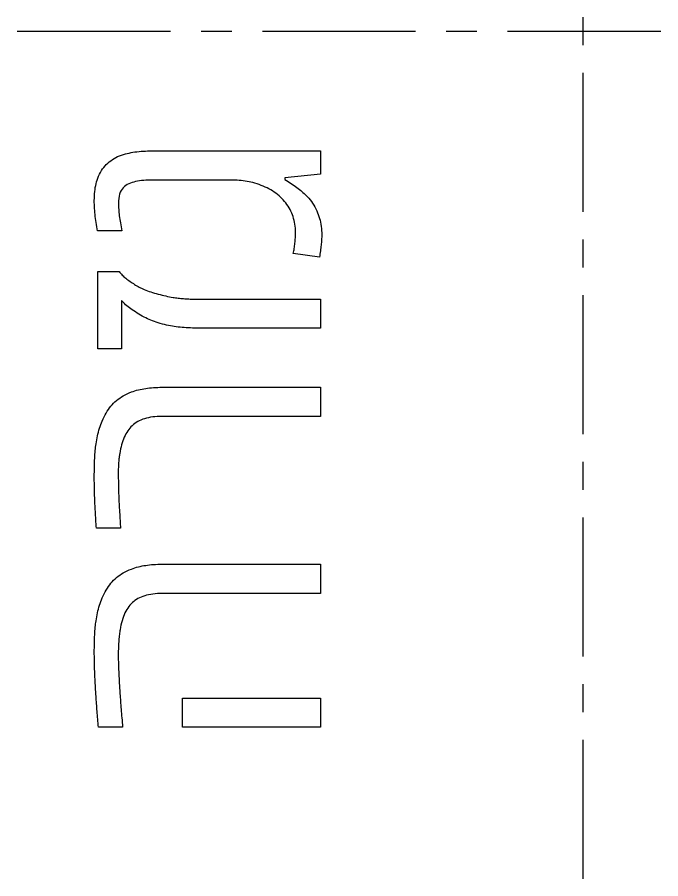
# Model space of a CAD drawing. Extents: x 18 to 189, y 50 to 250.
# Drawn here: x 71.8 to 129.6, y 124 to 201.5 of the extents above; entities that cross this region are included whole.
import ezdxf

# ---------------------------------------------------------------- set-up
doc = ezdxf.new("R2010")
doc.units = 0
doc.layers.add('FOLD', color=1, linetype='CONTINUOUS')
doc.layers.add('TEXT', color=5, linetype='CONTINUOUS')

msp = doc.modelspace()

# ---------------------------------------------------------------- linework, layer by layer
at = {"layer": 'FOLD'}
for points in [[(122.6212, 201.5418), (122.6212, 199.0406)], [(71.764, 200.2861), (85.5403, 200.2861)], [(88.2955, 200.2861), (91.0507, 200.2861)], [(93.8059, 200.2861), (107.5822, 200.2861)], [(110.3374, 200.2861), (113.0926, 200.2861)], [(115.8478, 200.2861), (129.6241, 200.2861)], [(122.6212, 196.5394), (122.6212, 184.0342)], [(122.6212, 181.533), (122.6212, 179.0318)], [(122.6212, 176.5306), (122.6212, 164.0253)], [(122.6212, 161.5241), (122.6212, 159.0229)], [(122.6212, 156.5217), (122.6212, 144.0165)], [(122.6212, 141.5153), (122.6212, 139.0141)], [(122.6212, 136.5129), (122.6212, 124.0076)]]:
    msp.add_lwpolyline(points, dxfattribs=at)
at = {"layer": 'TEXT'}
for points in [[(99.1418, 181.9561), (99.141, 181.8501), (99.1384, 181.7414), (99.1342, 181.6301), (99.1282, 181.5162), (99.1206, 181.3995), (99.1113, 181.2803), (99.1004, 181.1584), (99.0879, 181.0339), (99.0735, 180.9065), (99.058, 180.7765), (99.0414, 180.6438), (99.0235, 180.5085), (99.0045, 180.3705), (98.9843, 180.2298), (98.963, 180.0866), (98.9404, 179.9407), (96.5839, 180.2818), (96.6065, 180.3945), (96.628, 180.5079), (96.6482, 180.6221), (96.6672, 180.7371), (96.6851, 180.8528), (96.7017, 180.9692), (96.7171, 181.0864), (96.7313, 181.2043), (96.7441, 181.3231), (96.7551, 181.4431), (96.7644, 181.5643), (96.7719, 181.6868), (96.7778, 181.8104), (96.782, 181.9353), (96.7845, 182.0613), (96.7853, 182.1886), (96.7819, 182.3734), (96.7715, 182.5556), (96.7543, 182.7352), (96.7303, 182.9123), (96.6993, 183.0867), (96.6615, 183.2587), (96.6168, 183.428), (96.5653, 183.5948), (96.5068, 183.759), (96.4415, 183.9206), (96.3693, 184.0797), (96.2902, 184.2362), (96.2043, 184.3902), (96.1119, 184.5406), (96.0138, 184.6866), (95.9099, 184.8282), (95.8002, 184.9654), (95.6847, 185.0982), (95.5635, 185.2266), (95.4365, 185.3507), (95.3037, 185.4703), (95.1651, 185.5855), (95.0207, 185.6964), (94.8706, 185.8028), (94.7146, 185.9048), (94.5529, 186.0024), (94.3922, 186.0932), (94.2269, 186.1793), (94.0569, 186.2608), (93.8824, 186.3377), (93.7032, 186.4101), (93.5195, 186.4778), (93.3311, 186.541), (93.1382, 186.5996), (92.9407, 186.6537), (92.7758, 186.694), (92.6078, 186.7305), (92.4366, 186.7631), (92.2624, 186.7919), (92.0851, 186.8169), (91.9046, 186.8381), (91.7211, 186.8554), (91.5345, 186.8688), (91.3449, 186.8784), (91.1521, 186.8842), (90.9563, 186.8861), (83.7628, 186.8861), (83.547, 186.8833), (83.3384, 186.8749), (83.1371, 186.8609), (82.9432, 186.8413), (82.7565, 186.8161), (82.5771, 186.7853), (82.4051, 186.7489), (82.2403, 186.7069), (82.0829, 186.6593), (81.9328, 186.6061), (81.7901, 186.5473), (81.6546, 186.4829), (81.5174, 186.4024), (81.3933, 186.3076), (81.2822, 186.1984), (81.1841, 186.0749), (81.0991, 185.937), (81.0272, 185.7848), (80.9684, 185.6183), (80.9226, 185.4374), (80.8899, 185.2422), (80.8703, 185.0326), (80.8637, 184.8086), (80.8649, 184.672), (80.8686, 184.5334), (80.8747, 184.3929), (80.8832, 184.2505), (80.8941, 184.1062), (80.9075, 183.9599), (80.9232, 183.8116), (80.9413, 183.6614), (80.9621, 183.5084), (80.9852, 183.3514), (81.0107, 183.1905), (81.0385, 183.0258), (81.0688, 182.8572), (81.1014, 182.6847), (81.1364, 182.5084), (81.1738, 182.3283), (78.988, 182.3283), (78.9501, 182.5101), (78.9148, 182.692), (78.882, 182.8739), (78.8519, 183.0558), (78.8245, 183.2377), (78.7996, 183.4196), (78.7773, 183.6015), (78.7577, 183.7834), (78.7406, 183.9653), (78.7262, 184.1472), (78.7144, 184.3291), (78.7052, 184.511), (78.6987, 184.6929), (78.6947, 184.8747), (78.6934, 185.0566), (78.6959, 185.2646), (78.7034, 185.4668), (78.7158, 185.6634), (78.7332, 185.8542), (78.7555, 186.0392), (78.7828, 186.2185), (78.8151, 186.3921), (78.8522, 186.56), (78.8944, 186.722), (78.9414, 186.8784), (79.0069, 187.0662), (79.0791, 187.2461), (79.1581, 187.4179), (79.2439, 187.5818), (79.3364, 187.7377), (79.4357, 187.8856), (79.5419, 188.0254), (79.6548, 188.1572), (79.7737, 188.2862), (79.8993, 188.4083), (80.0316, 188.5235), (80.1705, 188.6318), (80.3161, 188.7331), (80.4683, 188.8275), (80.6271, 188.9151), (80.7926, 188.9957), (80.9648, 189.0694), (81.1436, 189.1362), (81.329, 189.1961), (81.4905, 189.2419), (81.6553, 189.2841), (81.8233, 189.3226), (81.9947, 189.3574), (82.1694, 189.3886), (82.3474, 189.4162), (82.5286, 189.44), (82.7132, 189.4603), (82.9011, 189.4768), (83.0923, 189.4897), (83.2868, 189.4989), (83.4845, 189.5044), (83.6856, 189.5062), (99.0177, 189.5062), (99.0177, 187.4132), (95.8243, 187.0876), (95.8243, 186.9327), (95.9702, 186.8469), (96.1131, 186.7601), (96.2531, 186.6724), (96.3902, 186.5837), (96.5243, 186.4941), (96.6556, 186.4035), (96.784, 186.3119), (96.9095, 186.2194), (97.0306, 186.1271), (97.1459, 186.0363), (97.2554, 185.9469), (97.3591, 185.859), (97.4569, 185.7726), (97.5489, 185.6876), (97.6351, 185.604), (97.7156, 185.522), (97.849, 185.3861), (97.9761, 185.2455), (98.0971, 185.1001), (98.2118, 184.95), (98.3203, 184.795), (98.4225, 184.6353), (98.5186, 184.4707), (98.6085, 184.3014), (98.6922, 184.1272), (98.7697, 183.9482), (98.8342, 183.7818), (98.8927, 183.6125), (98.9449, 183.4403), (98.9911, 183.2651), (99.0311, 183.0869), (99.0649, 182.9058), (99.0926, 182.7218), (99.1141, 182.5348), (99.1295, 182.3448), (99.1388, 182.1519)], [(99.0177, 173.5727), (87.7161, 173.5727), (87.5264, 173.574), (87.3382, 173.578), (87.1516, 173.5847), (86.9664, 173.5941), (86.7827, 173.6062), (86.6006, 173.621), (86.4199, 173.6384), (86.2407, 173.6586), (86.0631, 173.6814), (85.8869, 173.707), (85.7122, 173.7352), (85.5391, 173.7662), (85.3674, 173.7998), (85.1972, 173.8362), (85.0019, 173.8813), (84.8115, 173.9291), (84.6259, 173.9794), (84.4451, 174.0323), (84.2692, 174.0878), (84.0982, 174.146), (83.932, 174.2067), (83.7706, 174.27), (83.6141, 174.3359), (83.4625, 174.4044), (83.3157, 174.4755), (83.1737, 174.5492), (83.0059, 174.6422), (82.8433, 174.7352), (82.6861, 174.8282), (82.5343, 174.9212), (82.3877, 175.0142), (82.2466, 175.1073), (82.1107, 175.2004), (81.9803, 175.2935), (81.855, 175.3867), (81.7351, 175.4805), (81.6205, 175.5746), (81.5112, 175.6693), (81.4073, 175.7645), (81.3087, 175.8602), (81.2155, 175.9563), (81.1276, 176.053), (81.1276, 171.6966), (79.0035, 171.6966), (79.0035, 178.6576), (80.9258, 178.6576), (80.9895, 178.5767), (81.0567, 178.4971), (81.1271, 178.4187), (81.201, 178.3415), (81.2783, 178.2655), (81.359, 178.1908), (81.443, 178.1174), (81.5305, 178.0452), (81.6207, 177.9739), (81.7128, 177.9036), (81.8068, 177.8343), (81.9027, 177.766), (82.0005, 177.6987), (82.1002, 177.6323), (82.2019, 177.567), (82.3055, 177.5026), (82.4107, 177.4394), (82.5168, 177.378), (82.6239, 177.3182), (82.7319, 177.2602), (82.841, 177.2039), (82.9509, 177.1492), (83.0619, 177.0963), (83.1737, 177.0451), (83.3189, 176.9841), (83.4678, 176.9253), (83.6204, 176.8688), (83.7766, 176.8144), (83.9364, 176.7622), (84.0998, 176.7122), (84.2668, 176.6645), (84.4374, 176.6189), (84.6093, 176.5753), (84.7799, 176.5339), (84.9494, 176.4947), (85.1176, 176.4578), (85.2846, 176.423), (85.4504, 176.3905), (85.6149, 176.3602), (85.7783, 176.3321), (85.8876, 176.3133), (85.9987, 176.2956), (86.1115, 176.2793), (86.226, 176.2641), (86.3422, 176.2502), (86.4601, 176.2374), (86.5796, 176.2259), (86.7008, 176.2157), (86.8235, 176.2066), (86.9474, 176.1987), (87.0726, 176.1921), (87.1989, 176.1866), (87.3264, 176.1824), (87.4551, 176.1793), (87.585, 176.1775), (87.7161, 176.1769), (99.0177, 176.1769)], [(99.0177, 165.62), (84.8018, 165.62), (84.5769, 165.6167), (84.3594, 165.6069), (84.1494, 165.5906), (83.9469, 165.5677), (83.7517, 165.5382), (83.564, 165.5023), (83.3838, 165.4598), (83.211, 165.4107), (83.0456, 165.3551), (82.8877, 165.293), (82.7372, 165.2243), (82.5942, 165.1491), (82.4586, 165.0674), (82.3305, 164.9791), (82.2099, 164.8842), (82.0967, 164.7829), (81.9897, 164.675), (81.8877, 164.5607), (81.7907, 164.44), (81.6988, 164.3129), (81.6118, 164.1793), (81.53, 164.0394), (81.4531, 163.893), (81.3813, 163.7402), (81.3145, 163.5809), (81.2527, 163.4153), (81.196, 163.2432), (81.1443, 163.0647), (81.0977, 162.8798), (81.056, 162.6885), (81.0195, 162.4908), (80.9879, 162.2866), (80.9693, 162.1925), (80.9522, 162.0962), (80.9365, 161.9978), (80.9222, 161.8971), (80.9093, 161.7943), (80.8979, 161.6893), (80.8879, 161.5821), (80.8792, 161.4727), (80.8721, 161.3614), (80.8658, 161.2484), (80.8605, 161.1338), (80.8562, 161.0174), (80.8529, 160.8993), (80.8505, 160.7796), (80.849, 160.6582), (80.8486, 160.5351), (80.8489, 160.3792), (80.85, 160.2142), (80.8518, 160.0401), (80.8544, 159.8567), (80.8576, 159.6641), (80.8616, 159.4623), (80.8664, 159.2513), (80.8718, 159.0312), (80.8768, 158.851), (80.8824, 158.6703), (80.8886, 158.4889), (80.8954, 158.3069), (80.9028, 158.1242), (80.9109, 157.9409), (80.9196, 157.7571), (80.9289, 157.5725), (80.9389, 157.3874), (80.9494, 157.2017), (80.9614, 156.9977), (80.9731, 156.7991), (80.9846, 156.6058), (80.996, 156.4178), (81.0071, 156.2352), (81.0181, 156.0579), (81.0289, 155.886), (81.0395, 155.7195), (81.05, 155.5584), (78.8793, 155.5584), (78.8664, 155.7544), (78.8538, 155.948), (78.8418, 156.1391), (78.8302, 156.328), (78.819, 156.5144), (78.8084, 156.6984), (78.7982, 156.8801), (78.7884, 157.0594), (78.7792, 157.2363), (78.7704, 157.4109), (78.7621, 157.583), (78.7543, 157.7529), (78.7469, 157.9203), (78.74, 158.0854), (78.7319, 158.2923), (78.7246, 158.4959), (78.7181, 158.6962), (78.7123, 158.8931), (78.7073, 159.0867), (78.7031, 159.277), (78.6996, 159.464), (78.6969, 159.6476), (78.695, 159.8279), (78.6938, 160.0048), (78.6934, 160.1784), (78.694, 160.4079), (78.6959, 160.6315), (78.6989, 160.8492), (78.7032, 161.061), (78.7087, 161.2668), (78.7154, 161.4667), (78.7233, 161.6606), (78.7324, 161.8487), (78.7427, 162.0308), (78.7543, 162.2069), (78.767, 162.3771), (78.7809, 162.5414), (78.7961, 162.6998), (78.8124, 162.8522), (78.8299, 162.9987), (78.8487, 163.1393), (78.8762, 163.3217), (78.9072, 163.5023), (78.9417, 163.6809), (78.9795, 163.8575), (79.0209, 164.0323), (79.0657, 164.205), (79.1139, 164.3759), (79.1656, 164.5448), (79.2207, 164.7118), (79.2792, 164.8769), (79.3413, 165.04), (79.4067, 165.2012), (79.4895, 165.3903), (79.5764, 165.5728), (79.6675, 165.7487), (79.7627, 165.9182), (79.8622, 166.0811), (79.9658, 166.2375), (80.0737, 166.3873), (80.1857, 166.5307), (80.3019, 166.6676), (80.4224, 166.7979), (80.5486, 166.9226), (80.6825, 167.0424), (80.8239, 167.1571), (80.973, 167.2669), (81.1296, 167.3717), (81.2938, 167.4715), (81.4656, 167.5664), (81.645, 167.6563), (81.8319, 167.7413), (82.0265, 167.8213), (82.1823, 167.8737), (82.3395, 167.9225), (82.4983, 167.9677), (82.6584, 168.0092), (82.8201, 168.0471), (82.9831, 168.0814), (83.1476, 168.1121), (83.3134, 168.1392), (83.4825, 168.1627), (83.6564, 168.1832), (83.8352, 168.2004), (84.0188, 168.2146), (84.2073, 168.2256), (84.4006, 168.2334), (84.5988, 168.2382), (84.8018, 168.2397), (99.0177, 168.2397)], [(99.0177, 149.6804), (84.8018, 149.6804), (84.5787, 149.6773), (84.3631, 149.6677), (84.1548, 149.6518), (83.954, 149.6296), (83.7605, 149.601), (83.5744, 149.566), (83.3957, 149.5247), (83.2244, 149.477), (83.0605, 149.4229), (82.904, 149.3625), (82.7548, 149.2958), (82.613, 149.2226), (82.4786, 149.1432), (82.3516, 149.0573), (82.2319, 148.9651), (82.1196, 148.8666), (82.0067, 148.7544), (81.8994, 148.6351), (81.7977, 148.5085), (81.7017, 148.3746), (81.6114, 148.2336), (81.5267, 148.0853), (81.4477, 147.9297), (81.3743, 147.7669), (81.3066, 147.5969), (81.2445, 147.4196), (81.1881, 147.2351), (81.1373, 147.0434), (81.0922, 146.8444), (81.0527, 146.6381), (81.0189, 146.4246), (81, 146.3284), (80.982, 146.2256), (80.9651, 146.1163), (80.9491, 146.0004), (80.934, 145.878), (80.92, 145.7491), (80.9069, 145.6135), (80.8948, 145.4714), (80.8839, 145.3236), (80.8744, 145.1707), (80.8665, 145.0126), (80.86, 144.8495), (80.855, 144.6813), (80.8514, 144.5079), (80.8493, 144.3295), (80.8486, 144.1461), (80.849, 144.0034), (80.8504, 143.8545), (80.8528, 143.6993), (80.8561, 143.5379), (80.8603, 143.3702), (80.8655, 143.1963), (80.8717, 143.0161), (80.8787, 142.8297), (80.8868, 142.6371), (80.8958, 142.4382), (80.9057, 142.2331), (80.9166, 142.0217), (80.9285, 141.8041), (80.9413, 141.5803), (80.95, 141.4342), (80.9592, 141.2851), (80.9688, 141.1328), (80.9788, 140.9775), (80.9893, 140.819), (81.0002, 140.6574), (81.0116, 140.4927), (81.0234, 140.325), (81.0357, 140.1541), (81.0485, 139.9801), (81.0616, 139.803), (81.0753, 139.6228), (81.0893, 139.4395), (81.1038, 139.2531), (81.1188, 139.0636), (81.1342, 138.871), (81.15, 138.6753), (81.1663, 138.4764), (81.1831, 138.2745), (81.2002, 138.0694), (81.2178, 137.8613), (81.2359, 137.65), (79.0656, 137.65), (79.0467, 137.8317), (79.0287, 138.0124), (79.0117, 138.1922), (78.9957, 138.371), (78.9807, 138.5488), (78.9666, 138.7256), (78.9536, 138.9014), (78.9414, 139.0763), (78.9298, 139.25), (78.9182, 139.4223), (78.9065, 139.5931), (78.8949, 139.7624), (78.8833, 139.9303), (78.8717, 140.0968), (78.8602, 140.2617), (78.8487, 140.4253), (78.836, 140.6302), (78.8238, 140.8315), (78.8123, 141.0293), (78.8012, 141.2235), (78.7907, 141.4142), (78.7808, 141.6014), (78.7714, 141.785), (78.7625, 141.9651), (78.7541, 142.1416), (78.7463, 142.3146), (78.739, 142.484), (78.7322, 142.6499), (78.7241, 142.8657), (78.717, 143.0755), (78.7107, 143.2794), (78.7055, 143.4774), (78.7011, 143.6695), (78.6978, 143.8556), (78.6954, 144.0358), (78.6939, 144.2101), (78.6934, 144.3785), (78.694, 144.5949), (78.6959, 144.8062), (78.6989, 145.0123), (78.7032, 145.2132), (78.7087, 145.409), (78.7154, 145.5997), (78.7233, 145.7853), (78.7324, 145.9656), (78.7427, 146.1409), (78.7543, 146.311), (78.767, 146.4759), (78.7809, 146.6357), (78.7961, 146.7904), (78.8124, 146.9398), (78.8299, 147.0842), (78.8487, 147.2233), (78.8762, 147.4046), (78.9072, 147.5841), (78.9417, 147.7616), (78.9795, 147.9374), (79.0209, 148.1113), (79.0657, 148.2833), (79.1139, 148.4536), (79.1656, 148.622), (79.2207, 148.7885), (79.2792, 148.9532), (79.3413, 149.1161), (79.4067, 149.2772), (79.4896, 149.4662), (79.5767, 149.6487), (79.6682, 149.8247), (79.764, 149.9942), (79.8642, 150.1571), (79.9686, 150.3135), (80.0775, 150.4634), (80.1906, 150.6069), (80.308, 150.7438), (80.4298, 150.8742), (80.5574, 150.9987), (80.6921, 151.1179), (80.834, 151.2318), (80.983, 151.3405), (81.1391, 151.4439), (81.3023, 151.542), (81.4727, 151.6348), (81.6502, 151.7224), (81.8348, 151.8047), (82.0265, 151.8818), (82.1823, 151.9379), (82.3395, 151.9899), (82.4983, 152.0377), (82.6584, 152.0814), (82.8201, 152.121), (82.9831, 152.1565), (83.1476, 152.1878), (83.3134, 152.2151), (83.4825, 152.2388), (83.6564, 152.2593), (83.8352, 152.2767), (84.0188, 152.2909), (84.2073, 152.3019), (84.4006, 152.3097), (84.5988, 152.3145), (84.8018, 152.316), (99.0177, 152.316)], [(99.0177, 137.65), (86.6309, 137.65), (86.6309, 140.2546), (99.0177, 140.2546)]]:
    msp.add_lwpolyline(points, close=True, dxfattribs=at)

doc.saveas('drawing.dxf')
